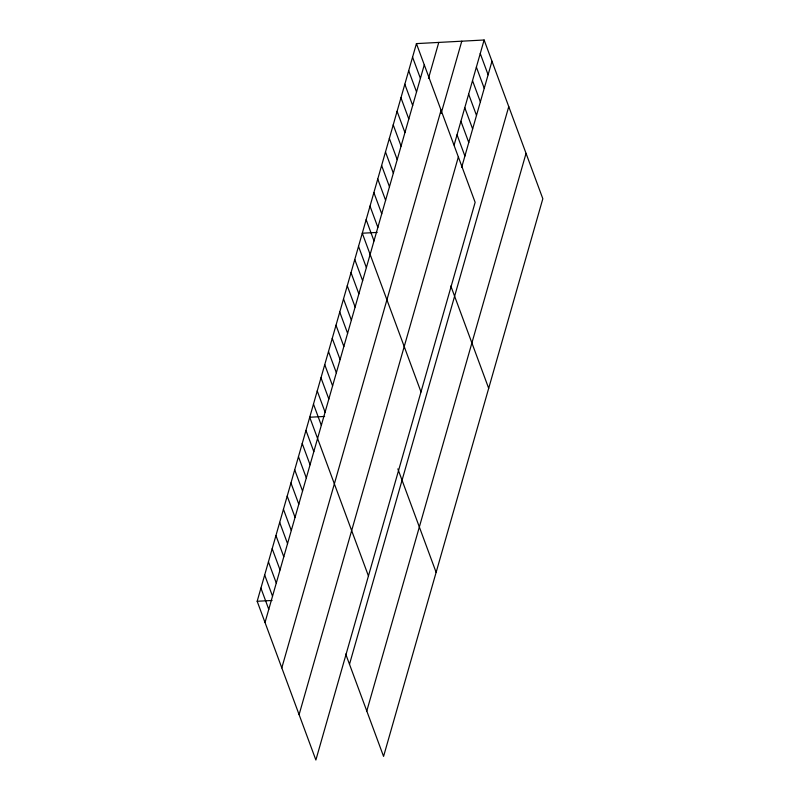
<?xml version="1.0" encoding="UTF-8"?>
<svg xmlns="http://www.w3.org/2000/svg" width="800" height="800" viewBox="0 0 800 800"><rect width="100%" height="100%" fill="white"/><g stroke="black" fill="none" stroke-linecap="round" stroke-linejoin="round"><path stroke-width="1.2" d="M416.43 43.61L475.14 202.34L315.88 760L257.17 601.27L416.43 43.61L484.12 40L542.83 198.73L383.57 756.39L345.72 654.06M265.02 622.51L424.28 64.85M428.45 78.54L438.77 42.42M281.81 667.88L441.07 110.22M441.15 113.42L461.78 41.19M454.14 144.96L484.12 40M299.1 714.63L458.36 156.97M461.68 167.33L491.97 61.24M349.5 664.27L508.76 106.61M366.79 711.01L526.05 153.36M377.17 232.42L362.28 233.22L421 391.95M324.61 416.45L309.72 417.24L368.44 575.97M257.17 601.27L272.06 600.47M480.25 53.54L488.11 74.78M476.38 67.09L484.24 88.33M472.51 80.63L480.37 101.87M468.65 94.17L476.5 115.41M464.78 107.72L472.64 128.95M460.91 121.26L468.77 142.5M457.04 134.8L464.9 156.04M412.56 57.16L420.42 78.4M408.69 70.7L416.55 91.94M404.82 84.24L412.68 105.48M400.96 97.79L408.81 119.02M397.09 111.33L404.95 132.57M393.22 124.87L401.08 146.11M450.83 286.01L488.69 388.33M389.35 138.41L397.21 159.65M385.49 151.96L393.34 173.2M381.62 165.5L389.47 186.74M377.75 179.04L385.61 200.28M373.88 192.59L381.74 213.83M370.01 206.13L377.87 227.37M366.15 219.67L374 240.91M358.52 246.36L366.38 267.6M354.77 259.51L362.63 280.74M351.02 272.65L358.87 293.89M347.26 285.79L355.12 307.03M343.51 298.94L351.37 320.18M339.75 312.08L347.61 333.32M397.86 468.9L436.13 572.36M336 325.23L343.86 346.47M332.25 338.37L340.1 359.61M328.49 351.52L336.35 372.76M324.74 364.66L332.6 385.9M320.98 377.81L328.84 399.05M317.23 390.95L325.09 412.19M313.48 404.1L321.33 425.34M305.97 430.39L313.82 451.63M302.21 443.53L310.07 464.77M298.46 456.68L306.32 477.92M294.71 469.82L302.56 491.06M290.95 482.97L298.81 504.21M287.2 496.11L295.05 517.35M283.44 509.26L291.3 530.49M279.69 522.4L287.55 543.64M275.94 535.54L283.79 556.78M272.18 548.69L280.04 569.93M268.43 561.83L276.28 583.07M264.67 574.98L272.53 596.22M260.92 588.12L268.78 609.36"/></g></svg>
